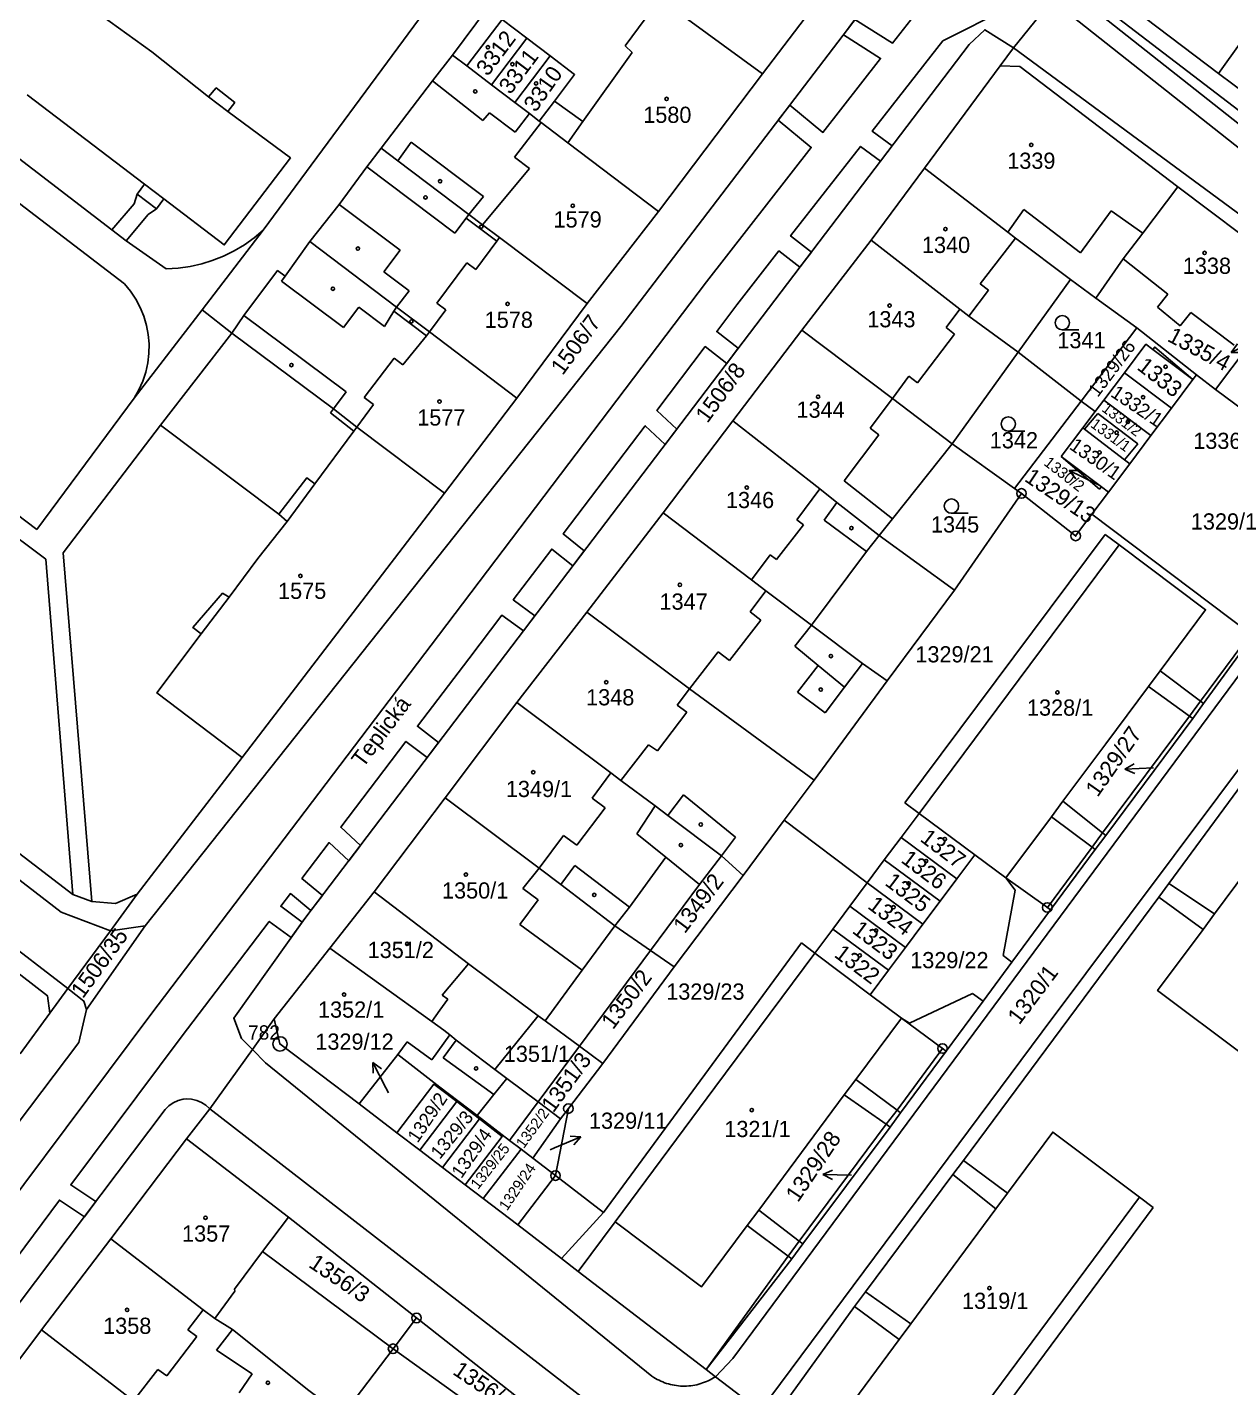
# Model space of a CAD drawing. Extents: x -784124 to -780570, y -980818 to -976926.
# Drawn here: x -782065 to -781938.7, y -978999.4 to -978856.6 of the extents above; entities that cross this region are included whole.
import ezdxf
from ezdxf.enums import TextEntityAlignment as Align

# ---------------------------------------------------------------- set-up
doc = ezdxf.new("R2010")
doc.units = 0
doc.header["$LTSCALE"] = 3.138375
doc.header["$MEASUREMENT"] = 0
doc.linetypes.add('0_051C', pattern=[0])
for name, color, linetype in [('1008', 1, 'CONTINUOUS'), ('101', 1, 'CONTINUOUS'), ('1016', 1, 'CONTINUOUS'), ('1029', 1, 'CONTINUOUS'), ('105', 1, 'CONTINUOUS'), ('18', 1, 'CONTINUOUS'), ('21800', 1, 'CONTINUOUS'), ('21900', 1, 'CONTINUOUS'), ('21999', 1, 'CONTINUOUS'), ('23700', 1, 'CONTINUOUS'), ('304', 1, 'CONTINUOUS'), ('402', 1, 'CONTINUOUS'), ('404', 1, 'CONTINUOUS')]:
    doc.layers.add(name, color=color, linetype=linetype)

# ---------------------------------------------------------------- blocks, each defined once
blk = doc.blocks.new('4_02$0')
at = {"layer": '404', "color": 255, "linetype": 'Continuous'}
blk.add_circle((-0.01, 0), 0.175, dxfattribs=at)
blk = doc.blocks.new('1029$1')
at = {"layer": '1029', "color": 6, "linetype": 'Continuous'}
for p, q in [((0, 3), (-0.5, 2)), ((0, 0), (0, 3)), ((0, 3), (0.5, 2))]:
    blk.add_line(p, q, dxfattribs=at)
blk = doc.blocks.new('3_04$3')
at = {"layer": '304', "color": 255, "linetype": 'Continuous'}
blk.add_line((0.01, 0), (1.76, 0), dxfattribs=at)
blk.add_circle((0.01, 0.75), 0.75, dxfattribs=at)
blk = doc.blocks.new('1_01$18')
at = {"layer": '101', "color": 3, "linetype": 'Continuous'}
for radius in [0.75, 0.03]:
    blk.add_circle((0, 0), radius, dxfattribs=at)
blk = doc.blocks.new('1_05$19')
at = {"layer": '105', "color": 3, "linetype": 'Continuous'}
for radius in [0.5, 0.0303]:
    blk.add_circle((0, 0), radius, dxfattribs=at)

msp = doc.modelspace()

# ---------------------------------------------------------------- linework, layer by layer
at = {"layer": '1029', "color": 255, "linetype": 'Continuous'}
for p, q in [((-781952.53, -978904.65), (-781952.97, -978904.43)), ((-782027.09, -978968.43), (-782027.36, -978967.9)), ((-782010.12, -978974.39), (-782009.68, -978974.2))]:
    msp.add_line(p, q, dxfattribs=at)
at = {"layer": '21800', "color": 255, "linetype": 'Continuous'}
for p, q in [((-781905.89, -978889.83), (-781954.57, -978852.56)), ((-782000.16, -978855.71), (-782002.28, -978858.55)), ((-782130.93, -978858.67), (-782063.98, -978909.32)), ((-782001.53, -978859.25), (-782006.69, -978866.5)), ((-782002.28, -978858.55), (-782001.53, -978859.25)), ((-781918.64, -978890.4), (-781961.52, -978858.76)), ((-782017.2, -978866.4), (-782022.47, -978862.24)), ((-782043.96, -978865.45), (-782045.96, -978863.91)), ((-782061.43, -978949.45), (-782172.17, -978864.2)), ((-782009.69, -978864.36), (-782006.69, -978866.5)), ((-782016.5, -978865.57), (-782017.2, -978866.4)), ((-782013.79, -978867.63), (-782016.5, -978865.57)), ((-782011.09, -978866.59), (-782013.86, -978870.23)), ((-782012.3, -978865.67), (-782013.79, -978867.63)), ((-782006.69, -978866.5), (-782008.27, -978868.73)), ((-782176.05, -978868.7), (-782060.72, -978957.48)), ((-782024.71, -978868.66), (-782026.13, -978870.62)), ((-782017.11, -978874.37), (-782024.71, -978868.66)), ((-782013.86, -978870.23), (-782012.3, -978871.41)), ((-782029.37, -978871.25), (-782020.14, -978878.21)), ((-782012.3, -978871.41), (-782017.22, -978877.32)), ((-782050.65, -978874.62), (-782052.68, -978873.08)), ((-782053.79, -978875.12), (-782056.11, -978877.86)), ((-782053.47, -978874.11), (-782053.79, -978875.12)), ((-782025.87, -978879.99), (-782032.28, -978875.22)), ((-782018.66, -978876.24), (-782017.11, -978874.37)), ((-782054.6, -978879), (-782052.32, -978876.24)), ((-782052.32, -978876.24), (-782051.44, -978875.65)), ((-782020.14, -978878.21), (-782018.96, -978876.63)), ((-782018.96, -978876.63), (-782018.66, -978876.24)), ((-782015.74, -978879.06), (-782018.96, -978876.63)), ((-781962.12, -978878.12), (-781960.43, -978875.73)), ((-781960.43, -978875.73), (-781954.48, -978880.29)), ((-781954.48, -978880.29), (-781951.26, -978875.87)), ((-781951.26, -978875.87), (-781947.97, -978878.2)), ((-782015.74, -978879.06), (-782017.94, -978882.03)), ((-782015.44, -978878.66), (-782015.74, -978879.06)), ((-781965.01, -978883.51), (-781961.32, -978878.73)), ((-782027.58, -978882.26), (-782025.87, -978879.99)), ((-781945.32, -978884.62), (-781950.03, -978880.91)), ((-782024.94, -978884.26), (-782027.58, -978882.26)), ((-782018.89, -978881.33), (-782022.02, -978885.55)), ((-782017.94, -978882.03), (-782018.89, -978881.33)), ((-782037.93, -978882.71), (-782038.31, -978883.24)), ((-782038.31, -978883.24), (-782031.8, -978888.12)), ((-781964.13, -978884.19), (-781965.01, -978883.51)), ((-782026.24, -978885.98), (-782024.94, -978884.26)), ((-781966.22, -978886.91), (-781964.13, -978884.19)), ((-781946.42, -978885.99), (-781945.32, -978884.62)), ((-782031.8, -978888.12), (-782030.19, -978885.97)), ((-782030.19, -978885.97), (-782027.51, -978887.99)), ((-782027.51, -978887.99), (-782026.54, -978886.38)), ((-782026.54, -978886.38), (-782026.24, -978885.98)), ((-782026.54, -978886.38), (-782023.1, -978888.98)), ((-782021.07, -978886.25), (-782022.8, -978888.58)), ((-782022.02, -978885.55), (-782021.07, -978886.25)), ((-781968.6, -978888.11), (-781967.14, -978886.19)), ((-781944.02, -978887.92), (-781946.42, -978885.99)), ((-781942.92, -978886.54), (-781944.02, -978887.92)), ((-781938.38, -978889.97), (-781942.92, -978886.54)), ((-782031.53, -978894.86), (-782042.26, -978886.84)), ((-781967.7, -978888.8), (-781968.6, -978888.11)), ((-782051.02, -978898.35), (-782043.52, -978888.7)), ((-782023.1, -978888.98), (-782025.58, -978892.03)), ((-782022.8, -978888.58), (-782023.1, -978888.98)), ((-781971.59, -978893.91), (-781967.7, -978888.8)), ((-781946.91, -978890.41), (-781942.7, -978893.57)), ((-782026.51, -978891.33), (-782029.64, -978895.46)), ((-782025.58, -978892.03), (-782026.51, -978891.33)), ((-781974.2, -978895.57), (-781972.5, -978893.22)), ((-781972.5, -978893.22), (-781971.59, -978893.91)), ((-782032.87, -978896.65), (-782031.53, -978894.86)), ((-782063.98, -978909.32), (-782053.76, -978895.53)), ((-782033.18, -978897.07), (-782032.87, -978896.65)), ((-782028.67, -978896.18), (-782030.43, -978898.57)), ((-782029.64, -978895.46), (-782028.67, -978896.18)), ((-781976.57, -978898.67), (-781974.2, -978895.57)), ((-782030.74, -978898.99), (-782033.18, -978897.07)), ((-781990.96, -978996.28), (-781917.83, -978897.52)), ((-782061.21, -978911.74), (-782051.02, -978898.35)), ((-782051.02, -978898.35), (-782038.58, -978907.69)), ((-781979.28, -978904.21), (-781975.66, -978899.36)), ((-781975.66, -978899.36), (-781976.57, -978898.67)), ((-782037.71, -978908.45), (-782034.82, -978904.53)), ((-781981.84, -978905.05), (-781984.27, -978908.28)), ((-781974.21, -978908.19), (-781979.28, -978904.21)), ((-781981.39, -978908.31), (-781980.04, -978906.46)), ((-782063.03, -978912.41), (-782068.91, -978908.06)), ((-781983.57, -978908.8), (-781986.39, -978912.47)), ((-781984.27, -978908.28), (-781983.57, -978908.8)), ((-781976.93, -978911.61), (-781981.39, -978908.31)), ((-781975.6, -978909.94), (-781976.93, -978911.61)), ((-781951.9, -978909.83), (-781972.92, -978938)), ((-781951.9, -978909.83), (-781950.43, -978910.93)), ((-782060.2, -978947.6), (-782063.03, -978912.41)), ((-782058.23, -978948.34), (-782061.21, -978911.74)), ((-781987.04, -978911.98), (-781989.01, -978914.6)), ((-781986.39, -978912.47), (-781987.04, -978911.98)), ((-781976.93, -978911.61), (-781982.7, -978919.35)), ((-782046.73, -978920.26), (-782043.82, -978916.4)), ((-781987.49, -978915.75), (-781989.14, -978917.96)), ((-781989.14, -978917.96), (-781988.03, -978918.81)), ((-781958.5, -978962.03), (-781925.21, -978917.46)), ((-781988.03, -978918.81), (-781991.3, -978923.05)), ((-781982.7, -978919.35), (-781984.45, -978921.55)), ((-781992.51, -978922.15), (-781995.51, -978926.02)), ((-781991.3, -978923.05), (-781992.51, -978922.15)), ((-781984.45, -978921.55), (-781982.01, -978923.56)), ((-781982.01, -978923.56), (-781984.17, -978926.37)), ((-781979.24, -978925.84), (-781982.01, -978923.56)), ((-781979.24, -978925.84), (-781977.37, -978923.37)), ((-781946.14, -978924.13), (-781941.91, -978927.32)), ((-781995.51, -978926.02), (-781996.79, -978927.73)), ((-781984.17, -978926.37), (-781981.27, -978928.53)), ((-781981.27, -978928.53), (-781979.24, -978925.84)), ((-781943.05, -978928.88), (-781947.36, -978925.77)), ((-781996.79, -978927.73), (-781995.81, -978928.46)), ((-781941.91, -978927.32), (-781941.59, -978927.56)), ((-781995.81, -978928.46), (-781998.86, -978932.53)), ((-781942.69, -978929.14), (-781943.05, -978928.88)), ((-781999.83, -978931.91), (-782002.71, -978935.63)), ((-781998.86, -978932.53), (-781999.83, -978931.91)), ((-782005.71, -978937.5), (-782003.75, -978934.85)), ((-782004.37, -978938.52), (-782005.71, -978937.5)), ((-781996.15, -978937.16), (-781997.77, -978939.32)), ((-781990.68, -978941.6), (-781996.15, -978937.16)), ((-781971.43, -978939.1), (-781972.92, -978938)), ((-781952.18, -978941.15), (-781956.33, -978937.8)), ((-782007.34, -978942.42), (-782004.37, -978938.52)), ((-781999.13, -978938.3), (-782001.03, -978941.23)), ((-781957.55, -978939.44), (-781953.28, -978942.64)), ((-782011.27, -978944.84), (-782008.73, -978941.42)), ((-782008.73, -978941.42), (-782007.34, -978942.42)), ((-782001.03, -978941.23), (-781998.01, -978943.7)), ((-781992.17, -978943.54), (-781990.68, -978941.6)), ((-781951.85, -978941.42), (-781952.18, -978941.15)), ((-781998.01, -978943.7), (-782001.8, -978948.94)), ((-781998.01, -978943.7), (-781994.47, -978946.56)), ((-781953.28, -978942.64), (-781952.96, -978942.88)), ((-782013.01, -978946.97), (-782011.27, -978944.84)), ((-782007.56, -978944.56), (-782009, -978946.57)), ((-782001.8, -978948.94), (-782007.56, -978944.56)), ((-781962.32, -978945.84), (-781961.34, -978947.16)), ((-781940.42, -978949.63), (-781945.22, -978946.44)), ((-782013.3, -978950.74), (-782011.39, -978948.16)), ((-782011.39, -978948.16), (-782013.01, -978946.97)), ((-781961.34, -978947.16), (-781962.62, -978954.01)), ((-781941.64, -978951.28), (-781946.26, -978947.9)), ((-782056.24, -978951.4), (-782061.43, -978949.45)), ((-782003.34, -978950.88), (-782001.8, -978948.94)), ((-782006.77, -978955.56), (-782013.3, -978950.74)), ((-782006.77, -978955.56), (-782003.34, -978950.88)), ((-781983.75, -978952.68), (-782004.52, -978980.98)), ((-781982.37, -978953.76), (-781983.75, -978952.68)), ((-782021.46, -978958.16), (-782018.7, -978954.89)), ((-781962.62, -978954.01), (-781961.71, -978954.71)), ((-782010.67, -978960.85), (-782006.77, -978955.56)), ((-782020.85, -978958.59), (-782021.46, -978958.16)), ((-781965.84, -978957.99), (-781972.42, -978961.1)), ((-781964.71, -978958.8), (-781965.84, -978957.99)), ((-782021.69, -978959.75), (-782020.85, -978958.59)), ((-782022.55, -978960.93), (-782021.69, -978959.75)), ((-781972.42, -978961.1), (-781973.27, -978960.58)), ((-782020.65, -978962.32), (-782022.56, -978964.94)), ((-781987.08, -979000.42), (-781958.5, -978962.03)), ((-782041.37, -978963.87), (-782040.01, -978965.28)), ((-782026.13, -978964.4), (-782025.14, -978963.05)), ((-782022.56, -978964.94), (-782025.14, -978963.05)), ((-782021.34, -978964.75), (-782019.99, -978962.89)), ((-782040.01, -978965.28), (-781999.45, -978998.15)), ((-782016.04, -978968.6), (-782021.34, -978964.75)), ((-782014.67, -978966.9), (-782016.04, -978968.6)), ((-781978.05, -978967), (-781973.74, -978970.22)), ((-782016.04, -978968.6), (-782017.8, -978970.78)), ((-781974.89, -978971.72), (-781979.27, -978968.64)), ((-782045.84, -978970.11), (-782006.11, -979000.87)), ((-781973.74, -978970.22), (-781973.37, -978970.5)), ((-781974.47, -978972.01), (-781974.89, -978971.72)), ((-781962.16, -978978.95), (-781966.78, -978975.5)), ((-782009.57, -978977.1), (-782004.52, -978980.98)), ((-781963.38, -978980.59), (-781967.9, -978976.97)), ((-781946.86, -978980.46), (-781948.32, -978979.37)), ((-782004.52, -978980.98), (-782008.93, -978985.8)), ((-781988.25, -978980.71), (-781984, -978983.98)), ((-781971.93, -979014.22), (-781946.86, -978980.46)), ((-782003.31, -978981.96), (-782007.19, -978987.15)), ((-781985.15, -978985.55), (-781989.47, -978982.35)), ((-782043.26, -978989.03), (-782040.31, -978985.08)), ((-781984, -978983.98), (-781983.63, -978984.26)), ((-781984.78, -978985.82), (-781985.15, -978985.55)), ((-782045.32, -978992.1), (-782043.21, -978989.24)), ((-782043.21, -978989.24), (-782043.26, -978989.03)), ((-781972.31, -978992.66), (-781977.06, -978989.3)), ((-781973.53, -978994.31), (-781978.21, -978990.83)), ((-782046.54, -978991.2), (-782048.13, -978993.28)), ((-782048.13, -978993.28), (-782047.2, -978994)), ((-782045.14, -978995.4), (-782043.45, -978993.25)), ((-782047.2, -978994), (-782050.36, -978998.12)), ((-782041.39, -978997.91), (-782045.14, -978995.4)), ((-781990.96, -978996.28), (-781992.8, -978998.2)), ((-782051.29, -978997.43), (-782053.85, -979000.72)), ((-782050.36, -978998.12), (-782051.29, -978997.43)), ((-782042.76, -978999.89), (-782041.39, -978997.91))]:
    msp.add_line(p, q, dxfattribs=at)
msp.add_lwpolyline([(-781992.8, -978998.2), (-781992.98, -978998.315), (-781993.165, -978998.423), (-781993.353, -978998.525), (-781993.544, -978998.62), (-781993.739, -978998.707), (-781993.937, -978998.788), (-781994.138, -978998.862), (-781994.341, -978998.928), (-781994.547, -978998.987), (-781994.754, -978999.039), (-781994.963, -978999.083), (-781995.174, -978999.12), (-781995.386, -978999.149), (-781995.599, -978999.17), (-781995.812, -978999.184), (-781996.026, -978999.19), (-781996.24, -978999.188), (-781996.453, -978999.179), (-781996.666, -978999.162), (-781996.879, -978999.137), (-781997.09, -978999.105), (-781997.3, -978999.065), (-781997.509, -978999.018), (-781997.715, -978998.963), (-781997.92, -978998.901), (-781998.122, -978998.832), (-781998.322, -978998.755), (-781998.518, -978998.671), (-781998.712, -978998.581), (-781998.902, -978998.483), (-781999.089, -978998.379), (-781999.271, -978998.268), (-781999.45, -978998.15)], dxfattribs=at)
at = {"layer": '21900', "color": 3, "linetype": 'Continuous'}
for p, q in [((-782005.56, -978830.88), (-782040.23, -978877.91)), ((-782120.78, -978833.08), (-782054.78, -978883.52)), ((-781978.35, -978849.03), (-781987.86, -978861.48)), ((-781955.78, -978851.68), (-781961.52, -978858.76)), ((-782012.58, -978857.76), (-782016.29, -978862.64)), ((-782012.58, -978857.76), (-782010.13, -978859.62)), ((-782018.88, -978860.67), (-782020.38, -978859.53)), ((-782010.13, -978859.62), (-782013.84, -978864.5)), ((-781962.92, -978860.65), (-781961.52, -978858.76)), ((-782016.29, -978862.64), (-782018.88, -978860.67)), ((-781962.92, -978860.65), (-781970.87, -978871.39)), ((-781987.86, -978861.48), (-781998.77, -978875.94)), ((-781940.01, -978861.47), (-781931.88, -978867.54)), ((-782013.84, -978864.5), (-782016.29, -978862.64)), ((-781970.87, -978871.39), (-781976.47, -978878.94)), ((-781998.77, -978875.94), (-782006.26, -978885.58)), ((-782040.23, -978877.91), (-782046.64, -978886.26)), ((-781976.47, -978878.94), (-781983.72, -978888.38)), ((-781961.04, -978890.7), (-781955.55, -978883.09)), ((-781955.55, -978883.09), (-781952.89, -978885.03)), ((-781952.89, -978885.03), (-781948.58, -978888.14)), ((-782053.76, -978895.53), (-782046.64, -978886.26)), ((-782006.26, -978885.58), (-782013.62, -978895.52)), ((-781954.41, -978895.83), (-781948.58, -978888.14)), ((-781948.58, -978888.14), (-781942.31, -978893.06)), ((-781983.72, -978888.38), (-781990.95, -978897.92)), ((-781961.04, -978890.7), (-781967.95, -978900.3)), ((-781961.04, -978890.7), (-781954.41, -978895.83)), ((-781936.9, -978890.08), (-781940.32, -978894.62)), ((-781949.88, -978892.86), (-781952.05, -978895.74)), ((-781949.88, -978892.86), (-781944.96, -978896.58)), ((-781942.7, -978893.57), (-781944.96, -978896.58)), ((-781942.31, -978893.06), (-781942.7, -978893.57)), ((-781940.32, -978894.62), (-781942.31, -978893.06)), ((-781937.35, -978896.83), (-781940.32, -978894.62)), ((-782013.62, -978895.52), (-782021.21, -978905.48)), ((-781954.41, -978895.83), (-781961.42, -978905.02)), ((-781952.05, -978895.74), (-781952.95, -978896.94)), ((-781947.1, -978899.44), (-781952.05, -978895.74)), ((-781944.96, -978896.58), (-781947.1, -978899.44)), ((-781990.95, -978897.92), (-781998.29, -978907.57)), ((-781954.24, -978898.64), (-781952.95, -978896.94)), ((-781952.67, -978897.15), (-781954.06, -978898.78)), ((-782021.21, -978905.48), (-782030.43, -978898.57)), ((-781956.51, -978901.66), (-781954.24, -978898.64)), ((-781954.06, -978898.78), (-781954.24, -978898.64)), ((-781949.87, -978901.98), (-781954.06, -978898.78)), ((-781947.1, -978899.44), (-781949.32, -978902.4)), ((-781967.95, -978900.3), (-781961.42, -978905.02)), ((-781949.87, -978901.98), (-781948.47, -978900.33)), ((-781956.51, -978901.66), (-781952.3, -978904.82)), ((-781949.32, -978902.4), (-781951.56, -978905.38)), ((-781949.32, -978902.4), (-781949.87, -978901.98)), ((-781961.42, -978905.02), (-781960.68, -978905.52)), ((-781951.56, -978905.38), (-781952.3, -978904.82)), ((-782021.21, -978905.48), (-782042.45, -978933.22)), ((-781967.7, -978915.68), (-781960.68, -978905.52)), ((-781960.68, -978905.52), (-781955, -978909.98)), ((-781951.56, -978905.38), (-781953.29, -978907.7)), ((-781998.29, -978907.57), (-782006.3, -978917.97)), ((-781955, -978909.98), (-781953.29, -978907.7)), ((-781953.29, -978907.7), (-781936.67, -978920.26)), ((-781975.6, -978909.94), (-781967.7, -978915.68)), ((-781974.78, -978925.17), (-781967.7, -978915.68)), ((-782006.3, -978917.97), (-782013.64, -978927.46)), ((-781941.91, -978927.32), (-781936.67, -978920.26)), ((-781982.43, -978935.59), (-781974.78, -978925.17)), ((-782013.64, -978927.46), (-782021.16, -978937.47)), ((-782042.45, -978933.22), (-782053.47, -978947.57)), ((-781985.58, -978939.82), (-781982.43, -978935.59)), ((-782021.16, -978937.47), (-782028.61, -978947.31)), ((-781971.43, -978939.1), (-781973.31, -978941.62)), ((-781965.58, -978943.43), (-781971.43, -978939.1)), ((-781989.89, -978945.61), (-781985.58, -978939.82)), ((-781985.58, -978939.82), (-781976.87, -978946.38)), ((-781973.31, -978941.62), (-781975.08, -978943.98)), ((-781967.46, -978945.95), (-781973.31, -978941.62)), ((-781992.17, -978943.54), (-781989.89, -978945.61)), ((-781967.46, -978945.95), (-781965.58, -978943.43)), ((-781965.58, -978943.43), (-781962.32, -978945.84)), ((-781957.97, -978948.97), (-781953.28, -978942.64)), ((-781975.08, -978943.98), (-781976.87, -978946.38)), ((-781969.23, -978948.32), (-781975.08, -978943.98)), ((-781997.13, -978955.21), (-781989.89, -978945.61)), ((-781976.87, -978946.38), (-781978.69, -978948.83)), ((-781971.02, -978950.72), (-781976.87, -978946.38)), ((-781969.23, -978948.32), (-781967.46, -978945.95)), ((-781962.32, -978945.84), (-781957.97, -978948.97)), ((-782053.47, -978947.57), (-782056.24, -978951.4)), ((-782028.61, -978947.31), (-782033.24, -978953.22)), ((-781978.69, -978948.83), (-781980.48, -978951.23)), ((-781972.84, -978953.16), (-781978.69, -978948.83)), ((-781971.02, -978950.72), (-781969.23, -978948.32)), ((-781957.64, -978949.21), (-781957.97, -978948.97)), ((-782056.24, -978951.4), (-782052.63, -978950.9)), ((-781972.84, -978953.16), (-781971.02, -978950.72)), ((-782056.24, -978951.4), (-782060.72, -978957.48)), ((-781980.48, -978951.23), (-781982.37, -978953.76)), ((-781974.64, -978955.56), (-781980.48, -978951.23)), ((-782033.24, -978953.22), (-782039.07, -978960.66)), ((-782007.06, -978963.53), (-781999.61, -978953.48)), ((-781999.61, -978953.48), (-781997.13, -978955.21)), ((-781976.55, -978958.12), (-781982.37, -978953.76)), ((-781974.64, -978955.56), (-781972.84, -978953.16)), ((-782004.62, -978965.35), (-781997.13, -978955.21)), ((-781976.55, -978958.12), (-781974.64, -978955.56)), ((-782060.72, -978957.48), (-782062.61, -978960.04)), ((-781973.27, -978960.58), (-781976.55, -978958.12)), ((-782062.61, -978960.04), (-782065.75, -978964.33)), ((-782039.07, -978960.66), (-782041.37, -978963.87)), ((-782011.39, -978960.32), (-782015.94, -978965.95)), ((-781973.27, -978960.58), (-781968.97, -978963.76)), ((-782041.37, -978963.87), (-782045.84, -978970.11)), ((-782011.39, -978969.37), (-782007.06, -978963.53)), ((-782007.06, -978963.53), (-782004.62, -978965.35)), ((-781973.74, -978970.22), (-781968.97, -978963.76)), ((-781968.97, -978963.76), (-781968.59, -978964.04)), ((-782008.22, -978970.07), (-782004.62, -978965.35)), ((-782021.78, -978967.94), (-782021.69, -978967.81)), ((-782019.94, -978969.34), (-782021.78, -978967.94)), ((-782030.18, -978969.58), (-782026.21, -978972.61)), ((-782023.82, -978974.43), (-782019.94, -978969.34)), ((-782017.56, -978971.16), (-782019.94, -978969.34)), ((-782014.39, -978973.4), (-782011.39, -978969.37)), ((-782011.39, -978969.37), (-782009.03, -978971.14)), ((-782045.84, -978970.11), (-782048.3, -978973.25)), ((-782009.57, -978977.1), (-782008.22, -978970.07)), ((-782008.22, -978970.07), (-782009.03, -978971.14)), ((-782021.44, -978976.25), (-782017.56, -978971.16)), ((-782009.03, -978971.14), (-782011.95, -978975.27)), ((-782048.3, -978973.25), (-782056.22, -978983.74)), ((-782048.3, -978973.25), (-782037.6, -978981.47)), ((-782026.21, -978972.61), (-782023.82, -978974.43)), ((-782014.39, -978973.4), (-782013.19, -978974.32)), ((-782023.82, -978974.43), (-782021.44, -978976.25)), ((-782013.19, -978974.32), (-782017.15, -978979.52)), ((-782013.19, -978974.32), (-782011.95, -978975.27)), ((-782011.95, -978975.27), (-782009.57, -978977.1)), ((-782021.44, -978976.25), (-782019.05, -978978.07)), ((-782017.15, -978979.52), (-782019.05, -978978.07)), ((-782009.57, -978977.1), (-782013.53, -978982.28)), ((-782013.53, -978982.28), (-782017.15, -978979.52)), ((-782037.6, -978981.47), (-782024.15, -978992.04)), ((-782056.22, -978983.74), (-782063.51, -978993.3)), ((-781993.78, -978997.45), (-781985.15, -978985.55)), ((-782026.61, -978995.27), (-782024.15, -978992.04)), ((-782024.15, -978992.04), (-782006.92, -979005.57)), ((-782063.51, -978993.3), (-782070.13, -979002.09)), ((-782031.92, -979002.27), (-782026.61, -978995.27)), ((-782026.61, -978995.27), (-782017.88, -979001.55))]:
    msp.add_line(p, q, dxfattribs=at)
for points in [[(-782109.73, -978836.59), (-782099.07, -978844.87), (-782097.57, -978846.06), (-782084.77, -978855.9), (-782083.34, -978856.92), (-782070.4, -978866.99), (-782068.82, -978868.13), (-782056.11, -978877.86), (-782054.6, -978879), (-782050.4, -978881.95)], [(-782009.67, -978845.05), (-782011.82, -978847.99), (-782020.38, -978859.53)], [(-781987.86, -978861.48), (-781997.77, -978854.24), (-782000.49, -978852.13), (-782008.24, -978846.15), (-782009.67, -978845.05)], [(-781940.01, -978861.47), (-781935.07, -978854.55), (-781931.96, -978850.5), (-781929.64, -978847.53)], [(-782066.39, -978848.28), (-782060.28, -978852.87), (-782059.59, -978852.06), (-782057.32, -978853.81), (-782058.05, -978854.76), (-782051.93, -978859.17), (-782045.96, -978863.91), (-782045.16, -978862.97), (-782043.22, -978864.51), (-782043.96, -978865.45), (-782037.38, -978870.31), (-782044.32, -978879.44), (-782050.65, -978874.62), (-782051.44, -978875.65), (-782053.47, -978874.11), (-782052.68, -978873.08), (-782065.01, -978863.69)], [(-781953.15, -978848.44), (-781952.81, -978851.73), (-781940.01, -978861.47)], [(-782052.63, -978950.9), (-782002.7, -978888.02), (-781974.87, -978851.49)], [(-782018.88, -978860.67), (-782015.17, -978855.79), (-782012.58, -978857.76)], [(-782041.37, -978963.87), (-782042.51, -978962.7), (-782043.32, -978960.59), (-782035.87, -978950.13), (-781966.18, -978858.43), (-781964.54, -978856.86), (-781961.52, -978858.76)], [(-782020.38, -978859.53), (-782022.47, -978862.24), (-782027.86, -978869.3)], [(-782010.13, -978859.62), (-782007.57, -978861.57), (-782009.69, -978864.36), (-782011.28, -978866.45)], [(-781944.27, -978873.34), (-781960.86, -978860.71), (-781962.92, -978860.65)], [(-782053.47, -978947.57), (-782055.75, -978948.55), (-782058.23, -978948.34), (-782060.2, -978947.6), (-782084.72, -978928.82), (-782087.29, -978926.9), (-782098.89, -978918.01), (-782101.28, -978916.1), (-782113.17, -978906.89), (-782116.07, -978904.79), (-782127.39, -978895.98), (-782130.16, -978893.83), (-782141.87, -978884.87), (-782144.76, -978882.62), (-782156.29, -978873.68), (-782159.27, -978871.56), (-782170.78, -978862.58)], [(-782011.28, -978866.45), (-782012.3, -978865.67), (-782013.84, -978864.5)], [(-781998.77, -978875.94), (-782008.27, -978868.73), (-782011.09, -978866.59), (-782011.28, -978866.45)], [(-782027.86, -978869.3), (-782029.37, -978871.25), (-782032.28, -978875.22), (-782035.35, -978879.09)], [(-782006.26, -978885.58), (-782015.44, -978878.66), (-782017.22, -978877.32), (-782018.66, -978876.24), (-782026.13, -978870.62), (-782027.86, -978869.3)], [(-781970.87, -978871.39), (-781962.12, -978878.12), (-781961.32, -978878.73), (-781955.55, -978883.09)], [(-781944.27, -978873.34), (-781947.97, -978878.2), (-781950.03, -978880.91), (-781952.89, -978885.03)], [(-781931.56, -978882.93), (-781934.24, -978880.92), (-781944.27, -978873.34)], [(-782050.4, -978881.95), (-782049.151, -978881.874), (-782047.913, -978881.698), (-782046.692, -978881.424), (-782045.576, -978881.081), (-782044.412, -978880.622), (-782043.288, -978880.072), (-782042.212, -978879.434), (-782041.191, -978878.712), (-782040.23, -978877.91)], [(-782035.35, -978879.09), (-782037.93, -978882.71), (-782038.72, -978882.13), (-782042.26, -978886.84), (-782043.52, -978888.7)], [(-782013.62, -978895.52), (-782022.8, -978888.58), (-782026.24, -978885.98), (-782035.35, -978879.09)], [(-781976.47, -978878.94), (-781967.14, -978886.19), (-781966.22, -978886.91), (-781961.04, -978890.7)], [(-782054.78, -978883.52), (-782054.149, -978884.292), (-782053.598, -978885.123), (-782053.133, -978886.005), (-782052.759, -978886.93), (-782052.479, -978887.887), (-782052.299, -978888.847), (-782052.214, -978889.84), (-782052.229, -978890.837), (-782052.343, -978891.828), (-782052.556, -978892.802), (-782052.865, -978893.75), (-782053.268, -978894.662), (-782053.76, -978895.53)], [(-782043.52, -978888.7), (-782032.87, -978896.65), (-782030.43, -978898.57)], [(-781983.72, -978888.38), (-781974.2, -978895.57), (-781967.95, -978900.3)], [(-781946.91, -978890.41), (-781947.63, -978889.87), (-781949.88, -978892.86)], [(-781942.7, -978893.57), (-781946.7, -978890.16), (-781946.91, -978890.41)], [(-781990.95, -978897.92), (-781981.84, -978905.05), (-781980.04, -978906.46), (-781975.6, -978909.94)], [(-782030.43, -978898.57), (-782030.74, -978898.99), (-782034.82, -978904.53), (-782035.67, -978903.9), (-782038.58, -978907.69), (-782037.71, -978908.45), (-782040.8, -978912.35), (-782043.82, -978916.4), (-782044.5, -978916), (-782047.61, -978919.6), (-782046.73, -978920.26), (-782051.38, -978926.45), (-782042.45, -978933.22)], [(-781975.6, -978909.94), (-781974.21, -978908.19), (-781967.95, -978900.3)], [(-781986.81, -979002.76), (-781978.21, -978990.83), (-781977.06, -978989.3), (-781967.9, -978976.97), (-781966.78, -978975.5), (-781946.26, -978947.9), (-781945.22, -978946.44), (-781936.13, -978934.1), (-781934.92, -978932.59), (-781922.66, -978916.25), (-781920.05, -978913.1), (-781912.51, -978901.99), (-781909.98, -978901.26), (-781906.92, -978901.94)], [(-781952.3, -978904.82), (-781952.51, -978905.07), (-781956.51, -978901.66)], [(-781998.29, -978907.57), (-781989.01, -978914.6), (-781987.49, -978915.75), (-781982.7, -978919.35), (-781977.37, -978923.37), (-781974.78, -978925.17)], [(-781962.32, -978945.84), (-781957.55, -978939.44), (-781956.33, -978937.8), (-781951.85, -978931.79), (-781947.36, -978925.77), (-781946.14, -978924.13), (-781941.37, -978917.73), (-781950.43, -978910.93), (-781960.93, -978925.02), (-781971.43, -978939.1)], [(-782006.3, -978917.97), (-781995.51, -978926.02), (-781982.43, -978935.59)], [(-781936.42, -978920.45), (-781941.59, -978927.56), (-781942.69, -978929.14), (-781951.85, -978941.42), (-781952.96, -978942.88), (-781957.64, -978949.21)], [(-782062.61, -978960.04), (-782062.87, -978958.22), (-782082.81, -978942.82), (-782107.67, -978923.83)], [(-782013.64, -978927.46), (-782003.75, -978934.85), (-782002.71, -978935.63), (-781999.13, -978938.3), (-781997.77, -978939.32), (-781992.17, -978943.54)], [(-781953.28, -978942.64), (-781952.18, -978941.15), (-781943.05, -978928.88), (-781941.91, -978927.32)], [(-782021.16, -978937.47), (-782011.27, -978944.84), (-782009, -978946.57), (-782003.34, -978950.88), (-781999.61, -978953.48)], [(-781999.61, -978953.48), (-781994.47, -978946.56), (-781992.17, -978943.54)], [(-781935.95, -978943.61), (-781940.42, -978949.63), (-781941.64, -978951.28), (-781946.4, -978957.68), (-781937.37, -978964.48), (-781926.91, -978950.4)], [(-782028.61, -978947.31), (-782018.7, -978954.89), (-782011.39, -978960.32)], [(-781957.64, -978949.21), (-781961.71, -978954.71), (-781964.71, -978958.8), (-781968.59, -978964.04)], [(-782033.24, -978953.22), (-782022.55, -978960.93), (-782021.29, -978961.84), (-782020.65, -978962.32), (-782019.99, -978962.89), (-782015.94, -978965.95)], [(-781982.37, -978953.76), (-781992.84, -978967.86), (-782003.31, -978981.96), (-781994.25, -978988.77), (-781989.47, -978982.35), (-781988.25, -978980.71), (-781983.76, -978974.68), (-781979.27, -978968.64), (-781978.05, -978967), (-781973.27, -978960.58)], [(-782058.79, -978959.66), (-782059.04, -978958.78), (-782060.72, -978957.48)], [(-782109.47, -979021.88), (-782107.52, -979023.02), (-782106, -979023.41), (-782104.48, -979022.55), (-782059.58, -978963.14), (-782058.79, -978959.66)], [(-782039.07, -978960.66), (-782038.48, -978963.28), (-782030.18, -978969.58)], [(-782011.39, -978960.32), (-782010.67, -978960.85), (-782007.06, -978963.53)], [(-782021.69, -978967.81), (-782026.13, -978964.4), (-782030.18, -978969.58)], [(-781968.59, -978964.04), (-781973.37, -978970.5), (-781974.47, -978972.01), (-781983.63, -978984.26), (-781984.78, -978985.82), (-781993.78, -978997.45)], [(-782015.94, -978965.95), (-782014.67, -978966.9), (-782011.39, -978969.37)], [(-782021.78, -978967.94), (-782022.33, -978967.52), (-782026.21, -978972.61)], [(-782021.69, -978967.81), (-782017.8, -978970.78), (-782014.39, -978973.4)], [(-782050.52, -978970.17), (-782050.131, -978969.776), (-782049.678, -978969.459), (-782049.175, -978969.228), (-782048.639, -978969.091), (-782048.301, -978969.056), (-782047.748, -978969.08), (-782047.209, -978969.203), (-782046.7, -978969.421), (-782046.239, -978969.726), (-782045.84, -978970.11)], [(-782138.38, -979086.67), (-782126.52, -979071.06), (-782110.36, -979049.61), (-782087.82, -979019.63), (-782050.52, -978970.17)], [(-781985.15, -978985.55), (-781984, -978983.98), (-781974.89, -978971.72), (-781973.74, -978970.22)], [(-782019.05, -978978.07), (-782015.17, -978972.98), (-782017.56, -978971.16)], [(-781962.16, -978978.95), (-781963.38, -978980.59), (-781967.85, -978986.63), (-781972.31, -978992.66), (-781973.53, -978994.31), (-781978.28, -979000.72), (-781969.21, -979007.55), (-781958.77, -978993.46), (-781948.32, -978979.37), (-781957.41, -978972.53), (-781962.16, -978978.95)], [(-782026.61, -978995.27), (-782040.31, -978985.08), (-782037.6, -978981.47)], [(-781993.78, -978997.45), (-782007.19, -978987.15), (-782008.93, -978985.8), (-782013.53, -978982.28)], [(-782056.22, -978983.74), (-782046.54, -978991.2), (-782045.32, -978992.1), (-782043.45, -978993.25), (-782035.46, -978999.65), (-782031.92, -979002.27)], [(-782063.51, -978993.3), (-782053.85, -979000.72), (-782048.99, -979004.37)], [(-781986.81, -979002.76), (-781987.91, -979001.92), (-781992.8, -978998.2), (-781993.78, -978997.45)]]:
    msp.add_lwpolyline(points, dxfattribs=at)
at = {"layer": '21999', "color": 3, "linetype": 'Continuous'}
for p, q in [((-782043.52, -978888.7), (-782046.64, -978886.26)), ((-781952.95, -978896.94), (-781954.41, -978895.83)), ((-781948.47, -978900.33), (-781952.67, -978897.15)), ((-782058.79, -978959.66), (-782052.63, -978950.9))]:
    msp.add_line(p, q, dxfattribs=at)
at = {"layer": '23700', "color": 255, "linetype": '0_051C'}
msp.add_lwpolyline([(-781956.23, -978852.23), (-781957.48, -978853.78), (-781864.48, -978927.28), (-781861.18, -978929.7), (-781854.02, -978935.49), (-781852.8, -978933.91), (-781859.96, -978928.12), (-781863.26, -978925.68), (-781956.23, -978852.23)], close=True, dxfattribs=at)
for points in [[(-781971.54, -978854.85), (-781974.22, -978858.29), (-781978.16, -978855.8), (-781979.37, -978857.4), (-781975.46, -978859.88), (-781981.51, -978867.64), (-781984.99, -978864.77), (-781986.2, -978866.37), (-781982.74, -978869.22), (-781993.72, -978883.3), (-782021.86, -978920.44), (-782052.04, -978960.18), (-782078.72, -978995.87)], [(-782068.02, -978988.23), (-782061.62, -978979.67), (-782059, -978981.41), (-782057.79, -978979.82), (-782060.42, -978978.07), (-782048.84, -978962.58), (-782039.61, -978950.43), (-782037.3, -978952.13), (-782036.14, -978950.5), (-782038.4, -978948.83), (-782037.39, -978947.5), (-782035.24, -978949.3), (-782034.03, -978947.71), (-782036.18, -978945.91), (-782033.32, -978942.15), (-782031.26, -978944.06), (-782030.04, -978942.46), (-782032.11, -978940.55), (-782025.27, -978931.54), (-782023.04, -978933.24), (-782021.83, -978931.65), (-782024.06, -978929.95), (-782018.68, -978922.86), (-782015.2, -978918.28), (-782012.94, -978919.95), (-782011.73, -978918.36), (-782014, -978916.68), (-782009.96, -978911.36), (-782007.76, -978913.13), (-782006.55, -978911.54), (-782008.75, -978909.77), (-782000.16, -978898.42), (-781998.06, -978900.38), (-781996.85, -978898.78), (-781998.94, -978896.82), (-781993.86, -978890.12), (-781991.6, -978891.87), (-781990.39, -978890.28), (-781992.66, -978888.53), (-781990.54, -978885.74), (-781986.13, -978880.08), (-781983.93, -978881.78), (-781982.72, -978880.19), (-781984.9, -978878.5), (-781977.57, -978869.1), (-781975.47, -978870.66), (-781974.26, -978869.06), (-781976.34, -978867.52), (-781968.94, -978858.03), (-781962.12, -978854.6)]]:
    msp.add_lwpolyline(points, dxfattribs=at)

# ---------------------------------------------------------------- block references
at = {"layer": '101', "color": 0, "linetype": 'ByBlock'}
msp.add_blockref('1_01$18', (-782038.48, -978963.28), dxfattribs=at)
at = {"layer": '1029', "color": 0, "linetype": 'ByBlock'}
for p, rotation in [((-781936, -978889.4), 116), ((-781952.97, -978904.43), 64), ((-781946.83, -978934.3), 93.00000000000001), ((-782027.36, -978967.9), 27), ((-782009.68, -978974.2), 293), ((-781978.51, -978977.05), 89)]:
    msp.add_blockref('1029$1', p, dxfattribs=dict(at, rotation=rotation))
at = {"layer": '105', "color": 0, "linetype": 'ByBlock'}
for p in [(-781960.68, -978905.52), (-781955, -978909.98), (-781957.97, -978948.97), (-781968.97, -978963.76), (-782008.22, -978970.07), (-782009.57, -978977.1), (-782024.15, -978992.04), (-782026.61, -978995.27)]:
    msp.add_blockref('1_05$19', p, dxfattribs=at)
at = {"layer": '304', "color": 0, "linetype": 'ByBlock'}
for p in [(-781956.41, -978888.36), (-781962.08, -978898.98), (-781968.04, -978907.6)]:
    msp.add_blockref('3_04$3', p, dxfattribs=at)
at = {"layer": '402', "color": 0, "linetype": 'ByBlock'}
for p in [(-782017.98, -978863.33), (-782021.67, -978872.77), (-782023.2, -978874.46), (-782017.35, -978877.54), (-782030.29, -978879.83), (-782032.92, -978884.04), (-782024.68, -978887.47), (-782037.27, -978892.06), (-781978.51, -978909.15), (-781980.66, -978922.59), (-781981.74, -978926.1), (-781994.33, -978940.26), (-781996.4, -978942.42), (-782005.49, -978947.65), (-782017.9, -978965.86), (-782039.73, -978998.83)]:
    msp.add_blockref('4_02$0', p, dxfattribs=at)
at = {"layer": '404', "color": 0, "linetype": 'ByBlock'}
for p in [(-782016.65, -978858.71), (-782014.08, -978860.49), (-782011.6, -978862.5), (-781997.9, -978864.12), (-781959.65, -978868.95), (-782007.76, -978875.33), (-781968.65, -978877.78), (-781941.46, -978880.28), (-782014.59, -978885.63), (-781974.51, -978885.81), (-781945.56, -978892.23), (-781982.02, -978895.38), (-781947.91, -978895.43), (-782021.73, -978895.89), (-781949.51, -978898.02), (-781950.69, -978899.13), (-781952.49, -978901.21), (-781989.5, -978904.91), (-782036.32, -978914.18), (-781996.51, -978915.11), (-782004.24, -978925.34), (-781956.9, -978926.4), (-782011.89, -978934.77), (-781968.7, -978941.79), (-781970.69, -978944.09), (-782018.96, -978945.52), (-781972.51, -978946.44), (-781974.1, -978948.95), (-781975.93, -978951.39), (-782025.12, -978952.78), (-781977.64, -978953.99), (-782031.74, -978958.11), (-781988.97, -978970.23), (-782046.28, -978981.52), (-781964.04, -978988.91), (-782054.51, -978991.2)]:
    msp.add_blockref('4_02$0', p, dxfattribs=at)

# ---------------------------------------------------------------- texts
at = {"layer": '1008', "color": 255, "linetype": 'Continuous'}
msp.add_text('Teplická', height=1.7, rotation=53, dxfattribs=at).set_placement((-782027.89, -978930.5), align=Align.MIDDLE_CENTER)
at = {"layer": '1016', "color": 174, "linetype": 'Continuous'}
msp.add_text('782', height=1.5, dxfattribs=at).set_placement((-782038.48, -978963.28), align=Align.BOTTOM_RIGHT)
at = {"layer": '18', "color": 255, "linetype": 'Continuous'}
for s, height, rotation, p in [('3312', 1.7, 53, (-782014.75, -978860.12)), ('3311', 1.7, 53, (-782012.37, -978862.03)), ('3310', 1.7, 55, (-782009.78, -978863.83)), ('1329/26', 1.394, 53, (-781950.32, -978893.06)), ('1332/1', 1.457, 326, (-781949.2, -978897.3)), ('1331/2', 1.139, 323, (-781950.69, -978898.49)), ('1331/1', 1.139, 324, (-781951.85, -978900.12)), ('1330/1', 1.452, 325, (-781953.58, -978902.84)), ('1330/2', 1.172, 322, (-781956.76, -978904.22)), ('1351/3', 1.7, 54, (-782007.35, -978968.08)), ('1356/3', 1.7, 326, (-782032.98, -978988.99)), ('1356/4', 1.7, 326, (-782017.86, -979000.24))]:
    msp.add_text(s, height=height, rotation=rotation, dxfattribs=at).set_placement(p, align=Align.BOTTOM_CENTER)
for s, p in [('1580', (-782000.37, -978867.15)), ('1339', (-781962.18, -978871.97)), ('1579', (-782009.78, -978878.13)), ('1340', (-781971.13, -978880.8)), ('1338', (-781943.76, -978882.99)), ('1578', (-782017, -978888.66)), ('1343', (-781976.86, -978888.6)), ('1341', (-781956.92, -978890.8)), ('1577', (-782024.08, -978898.91)), ('1344', (-781984.29, -978898.09)), ('1342', (-781964.01, -978901.3)), ('1346', (-781991.69, -978907.57)), ('1345', (-781970.18, -978910.13)), ('1575', (-782038.68, -978917.1)), ('1347', (-781998.66, -978918.23)), ('1348', (-782006.36, -978928.27)), ('1328/1', (-781960.11, -978929.35)), ('1349/1', (-782014.78, -978937.89)), ('1350/1', (-782021.48, -978948.54)), ('1351/2', (-782029.28, -978954.78)), ('1352/1', (-782034.49, -978961.04)), ('1329/11', (-782006.06, -978972.7)), ('1321/1', (-781991.86, -978973.57)), ('1357', (-782048.75, -978984.54)), ('1319/1', (-781966.92, -978991.6)), ('1358', (-782057.03, -978994.22))]:
    msp.add_text(s, height=1.7, dxfattribs=at).set_placement(p, align=Align.BOTTOM_LEFT)
for s, height, rotation, p in [('1506/7', 1.7, 54, (-782008.41, -978893.51)), ('1506/8', 1.7, 54, (-781993.22, -978898.53)), ('1333', 1.7, 322, (-781948.98, -978892.83)), ('1329/13', 1.7, 326, (-781960.76, -978904.58)), ('1327', 1.7, 323, (-781971.73, -978942.34)), ('1326', 1.7, 323, (-781973.73, -978944.56)), ('1349/2', 1.7, 53, (-781995.6, -978952.1)), ('1325', 1.7, 323, (-781975.42, -978946.95)), ('1324', 1.7, 323, (-781977.24, -978949.39)), ('1323', 1.7, 323, (-781978.85, -978951.97)), ('1506/35', 1.7, 54, (-782058.74, -978958.9)), ('1322', 1.7, 323, (-781980.74, -978954.48)), ('1320/1', 1.7, 53, (-781960.51, -978961.67)), ('1350/2', 1.7, 53, (-782003.13, -978962.17)), ('1329/2', 1.4, 56, (-782023.69, -978973.99)), ('1329/3', 1.4, 51, (-782021.38, -978975.73)), ('1352/2', 1.139, 54, (-782012.62, -978974.53)), ('1329/4', 1.4, 55, (-782019.1, -978977.72)), ('1329/25', 1.139, 52, (-782017.42, -978978.83)), ('1329/24', 1.139, 56, (-782014.37, -978981.06))]:
    msp.add_text(s, height=height, rotation=rotation, dxfattribs=at).set_placement(p, align=Align.BOTTOM_LEFT)
msp.add_text('1335/4', height=1.7, rotation=332, dxfattribs=at).set_placement((-781938.55, -978891.24), align=Align.TOP_RIGHT)
for s, p in [('1336/1', (-781939.19, -978901.36)), ('1329/1', (-781939.44, -978909.82)), ('1329/21', (-781967.71, -978923.76)), ('1329/22', (-781968.25, -978955.85)), ('1329/23', (-781993.85, -978959.15)), ('1351/1', (-782011.52, -978965.68))]:
    msp.add_text(s, height=1.7, dxfattribs=at).set_placement(p, align=Align.BOTTOM_CENTER)
for s, rotation, p in [('1329/27', 55, (-781948.68, -978930.25)), ('1329/28', 56, (-781980.24, -978972.71))]:
    msp.add_text(s, height=1.7, rotation=rotation, dxfattribs=at).set_placement(p, align=Align.MIDDLE_RIGHT)
msp.add_text('1329/12', height=1.7, dxfattribs=at).set_placement((-782026.55, -978964.4), align=Align.BOTTOM_RIGHT)

doc.saveas('drawing.dxf')
